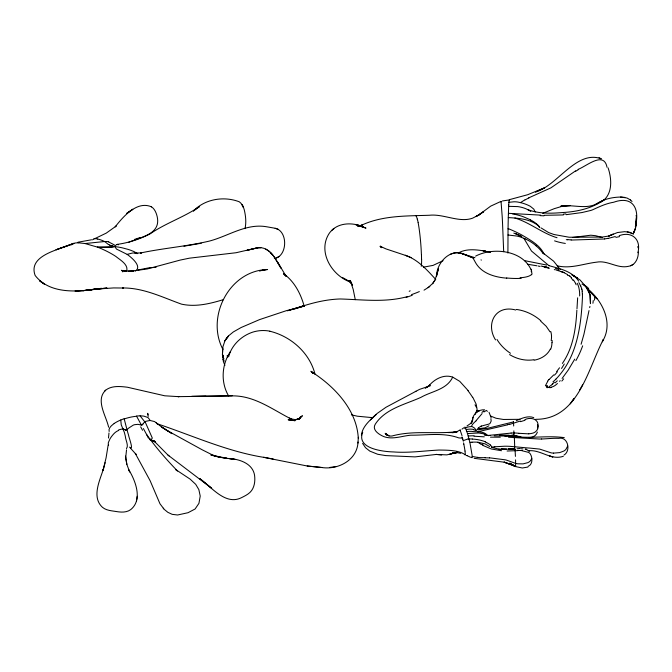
<?xml version="1.0" encoding="UTF-8"?>
<svg xmlns="http://www.w3.org/2000/svg" width="672" height="672" viewBox="0 0 672 672"><rect width="100%" height="100%" fill="white"/><g stroke="black" fill="none" stroke-linecap="round" stroke-linejoin="round"><path stroke-width="1.01" d="M541.64 439.001C547.327 438.799 553.006 438.102 558.701 438.346C568.159 436.296 571.049 451.038 564.001 455.045M362.712 432.289C356.042 448.661 382.88 451.634 393.54 451.937C408.752 453.113 423.856 450.82 439.001 450.047C447.51 450.156 459.068 450.064 465.293 454.852M522.043 450.736L528.503 452.357A5.166 3.839 27.7 0 1 530.334 453.978C532.585 457.598 532.862 464.57 528.184 466.318M514.987 449.921L515.012 449.106L515.432 456.38M475.818 430.416C474.566 425.048 467.552 428.795 475.448 421.369M508.04 229.572L507.906 253.05M508.049 229.127L508.082 227.102A64.201 1.394 89.9 0 1 508.284 217.585L508.385 214.376M524.899 419.656C531.04 416.539 540.397 419.412 537.474 427.896M566.177 214.679L581.86 212.57L590.94 210.42A28.132 22.697 -21 0 0 592.931 209.664C599.6 206.59 606.312 203.431 613.637 202.255C632.772 195.384 640.122 208.538 635.326 226.708M358.285 438.304C356.933 409.92 334.387 386.333 311.69 371.893L313.589 373.296L310.934 371.272L312.967 373.498M513.408 422.344L513.433 421.848L513.694 426.014M619.231 235.696C631.537 230.975 641.466 239.114 637.879 252.714M577.643 297.83L576.988 308.725M508.746 204.767L509.09 199.76M514.223 436.464C530.191 438.698 548.058 435.33 564.287 437.64M508.738 204.868L508.687 206.296A66.377 1.453 89.9 0 0 508.418 213.335L508.393 214.116M514.693 449.224L514.584 442.764M224.902 365.434L223.39 361.62L222.44 354.27L222.835 347.029L224.952 340.721L228.472 335.924L233.293 331.968L241.13 327.516L259.518 319.62L286.146 310.75L304.559 305.97L290.203 310.036M508.679 206.338L517.835 206.598A32.861 25.981 -18.8 0 1 527.806 209.639M500.968 201.919L501.035 201.365L502.186 216.418A88.343 1.663 88.2 0 1 502.496 222.214L503.681 251.689M108.2 444.772L106.084 457.825L103.034 470.484L103.572 468.476C100.019 480.144 91.266 497.011 102.455 507.31C106.31 510.569 111.628 510.745 116.374 511.552C121.162 512.35 126.554 512.652 130.679 509.636C143.01 499.783 135.408 480.724 128.881 469.904L129.679 471.996L126.857 464.402L125.488 456.229L126.857 464.402M321.552 467.485C337.991 470.123 357.286 460.16 358.016 442.042M357.949 443.083L358.361 437.27M108.973 432.995L108.494 438.026M552.082 342.686L552.166 340.477M633.217 233.957L635.443 228.48L636.476 216.947L636.09 215.443M477.103 409.475L476.154 404.149L472.744 397.228M504.882 436.103L513.92 435.12L509.426 435.691L513.895 435.742L513.895 432.785M636.476 216.947L635.426 228.572L636.275 223.448M576.862 310.111C575.87 328.658 573.182 347.802 562.372 363.443M638.358 252.076C638.442 258.35 635.233 265.566 628.236 266.372C617.266 268.758 607.656 260.089 596.686 262.156C583.632 263.659 570.368 269.119 557.197 265.784M125.706 457.582L126.521 449.862M513.87 435.758L509.183 435.49L513.895 435.742L513.803 435.103M222.768 347.92L222.457 355.018L222.886 356.026L222.44 354.27L223.768 359.041L222.44 354.27M244.986 228.69C246.431 222.482 245.717 215.998 244.28 209.857C243.424 206.783 241.979 203.692 239.291 201.802C224.053 195.905 204.884 198.895 193.376 211.084L199.618 206.48C184.145 217.19 165.782 223.045 150.192 233.814C139.81 239.148 128.629 242.836 117.054 244.406M136.483 500.833L137.248 496.272M460.152 430.206L462.008 435.59M527.932 467.048L522.295 467.998L515.617 466.586L515.626 463.142M589.932 306.44L589.68 307.591M473.029 417.337L472.416 420.193C472.668 414.044 478.64 409.315 484.613 409.802M454.054 253.008L457.523 252.622L463.764 254.05C450.097 248.119 436.556 262.878 436.582 276.091L438.413 268.8L435.145 279.838L432.558 283.685L435.145 279.838M472.576 419.429L471.526 422.831L472.408 420.739L470.971 423.234L466.964 425.981M589.008 310.582L583.926 334.303L581.095 344.257M361.402 435.053C362.519 426.3 370.02 420.26 376.001 414.574L370.465 419.866L377.026 413.549L385.988 407.266L419.479 389.399L430.542 385.661M103.034 470.484L105.118 462.672M228.656 356.714C231.664 345.005 241.592 335.723 252.941 332.077A42.983 38.052 69.2 0 1 269.858 331.162M567.647 446.124L565.925 449.375A10.114 7.098 -1.3 0 1 563.875 451.021L559.726 452.6L553.526 453.13M602.372 341.821L603.364 339.419C587.656 369.432 578.206 419.488 535.744 419.32M299.678 418.471L300.258 417.043L299.368 419.152L300.224 417.631M475.129 414.481L476.96 410.08M531.745 274.747L531.997 273.151L531.174 271.379M537.39 432.079C536.374 435.716 532.577 437.724 528.965 437.564M602.75 340.948C613.586 322.678 602.322 300.535 587.252 288.464M230.496 351.422C221.659 364.493 220.559 382.217 228.539 395.825M531.796 458.674L530.174 461.068A8.593 6.065 -3.4 0 1 527.831 462.655L523.06 463.873L518.23 463.814A16.716 10.34 -3.3 0 1 515.617 463.403L508.141 460.706A19.799 11.752 -1 0 0 505.453 459.85L489.56 457.825M470.912 423.402L472.819 419.79M574.736 359.15L568.159 370.154L562.078 378.479M579.625 390.02L582.582 384.905M547.772 381.242L545.412 385.762L547.344 385.972M468.174 390.617L459.74 381.335L452.693 377.126C446.788 389.76 431.785 391.096 420.89 397.37C404.998 404.544 385.535 408.626 375.329 424.099C371.54 429.946 379.243 434.675 383.855 436.607C392.641 439.874 401.94 435.918 410.836 435.196C426.77 435.313 443.436 432.314 458.741 437.884A10.97 8.988 -2.9 0 0 461.874 437.951L462.546 437.917L462.832 439.228M142.943 423.923L144.539 422.075A2.142 1.512 -33.9 0 1 144.976 421.806A5.275 3.713 -44.2 0 1 145.765 421.336L150.007 420.462L154.577 421.571L162.515 427.669L172.074 433.658L161.515 426.88L166.37 430.097L202.264 449.828L213.604 455.524L212.974 455.238L219.736 457.33L210.899 455.028L226.859 458.304L218.98 457.128L235.259 459.488L228.824 458.514C239.232 459.052 252.689 463.344 254.562 475.255C255.251 480.463 254.705 486.2 251.588 490.585C249.11 493.962 245.213 495.785 241.584 497.633C225.414 505.856 211.336 486.763 199.777 478.632L211.697 488.292L167.992 455.087L154.35 441.336L155.24 442.008L152.452 440.378L154.216 441.101L151.049 440.244L154.846 441.235M559.516 367.786L556.634 371.624M126.605 271.177C128.789 264.667 120.246 260.047 115.962 256.536A61.614 40.513 48.9 0 0 113.988 255.259A76.91 50.576 48.9 0 0 102.43 249.211L101.926 248.942A87.209 57.347 48.9 0 0 98.381 247.489L97.331 247.086L111.888 246.968L114.425 246.414L116.13 244.944A27.46 7.636 -78.7 0 1 116.827 244.507M92.534 239.862L94.046 238.879M571.402 402.251L574.199 398.353L570.234 403.847M299.317 418.816L301.014 416.699L298.721 418.975L302.417 415.724L299.04 418.547M71.568 244.894L72.946 243.751M476.137 420.596L482.101 413.574M546.907 386.425L546.672 387.568A3.814 3.469 49.6 0 0 547.84 387.61M428.812 385.946C434.372 379.126 443.839 373.968 452.693 377.126M548.957 379.646L553.77 374.875M560.204 380.646L559.541 381.36M556.105 378.916C577.063 357.218 581.154 325.92 582.448 297.1A55.978 21.092 -67.1 0 0 582.38 294.017M357.714 225.624L362.334 226.061L357.748 225.565L361.813 226.43L357.68 225.162L363.922 227.186C352.682 221.945 336.983 222.205 329.28 233.285C317.142 251.597 331.867 275.932 350.944 282.257L342.72 277.637M142.321 424.721L141.893 425.015A1.714 0.932 -53.9 0 1 141.397 425.065L137.97 424.334L134.644 424.679A10.298 7.249 -44.2 0 0 133.165 425.183L128.537 428.198A17.388 12.222 -44.2 0 0 126.907 429.786A1.478 0.731 -22.1 0 1 126.437 430.055L125.815 430.147M289.33 418.076L291.581 419.017L289.666 418.219C271.681 408.92 254.369 395.951 233.226 395.875L178.24 396.648L178.97 396.673L164.758 395.8L127.462 387.24C120.464 386.383 112.174 385.468 106.05 389.878C94.87 399.672 106.285 415.976 108.595 427.157M557.458 383.485L555.534 385.148A16.892 14.204 32.6 0 1 554.072 386.072A14.557 12.256 33.1 0 1 551.41 387.156M105.647 390.205L104.521 391.247M428.064 287.633L432.776 283.349M331.54 230.681L333.85 228.64L333.001 229.379M552.989 381.847L554.064 380.89A51.122 31.03 -17 0 0 556.139 378.924M478.153 428.064L480.656 426.367M274.344 258.552C287.742 256.326 288.179 230.849 275.033 228.245L266.708 226.783C246.137 223.087 228.186 236.275 209.051 241.164C186.446 246.431 163.229 248.17 140.532 252.983L141.548 252.949L134.719 252.974M483.907 411.978L486.427 410.424L487.402 411.356M463.697 427.829L461.975 429.156M488.914 425.804L485.159 427.82L479.178 428.618M425.275 388.349L429.803 384.947M114.206 423.494C111.779 425.326 108.184 427.972 109.15 431.458M601.406 201.86C612.914 194.863 611.898 179.029 608.093 167.849M429.794 286.516L424.032 290.161M259.728 271.236L260.442 270.766M299.124 418.48L295.655 419.698L291.438 418.958M575.677 170.806L550.847 187.891L528.696 197.879M524.765 199.92L520.514 202.616L521.01 202.751A42.479 33.692 -17.2 0 1 530.292 206.287L533.795 209.118L535.214 211.999M477.145 411.936L479.186 410.777M578.105 169.361C586.53 166.244 603.859 150.713 607.034 167.278M475.625 256.124C493.525 246.658 524.236 250.496 531.754 271.505M460.253 429.853L457.086 431.609L452.76 432.692L457.12 431.617C435.54 434.414 413.314 430.072 391.952 436.019C388.668 436.078 389.525 436.187 386.652 434.599L389.088 435.91M415.304 391.591L416.018 391.222M458.321 253.025C466.267 248.304 476.759 249.656 485.831 251.236L482.992 250.774L490.585 252.428M426.896 387.198L428.652 386.308M630.622 265.726L632.923 264.575M276.142 257.998L279.224 256.486M563.346 456.271C550.738 460.698 540.918 449.324 528.284 450.786M443.05 260.686L433.087 265.39L423.461 267.154M128.57 242.357C141.859 236.578 162.649 233.99 156.626 214.544C155.644 211.529 154.081 208.404 151.284 206.707M516.239 420.722C521.59 418.337 527.915 415.388 533.77 417.631M95.138 238.476L106.285 233.1L116.155 226.069L115.172 226.876C123.068 216.779 136.987 200.424 151.544 206.858M542.732 213.335L554.249 208.673L562.43 206.212L561.876 206.312L570.125 205.556L560.776 206.178C572.729 204.187 585.438 209.614 596.77 203.818M114.181 423.461A29.366 22.126 -33.4 0 1 120.767 420.008L124.135 418.681L127.546 431.81A89.872 17.296 80.7 0 1 128.604 435.313C128.604 436.716 134.417 451.853 129.553 447.115M501.035 201.365L490.703 206.128L478.808 214.939L483.647 211.697L475.944 216.594L479.077 214.822L472.601 218.173C459.119 223.045 443.68 213.671 429.366 215.258C406.468 216.056 382.444 215.376 361.242 225.355L362.477 225.061L357.596 226.036L360.721 225.851L357.806 225.616M464.604 428.434L464.839 427.09L465.923 427.736A12.55 9.349 -35.6 0 1 471.568 426.611M412.238 295.302L406.148 297.444M453.6 253.134L450.332 254.285M138.214 269.942L149.503 267.708L156.08 267.347M520.372 421.033L509.687 424.368M261.626 270.648L263.542 270.018L261.904 270.455M73.777 243.39L56.154 249.724L73.777 243.39C61.589 249.287 27.392 254.587 35.146 275.47C50.341 295.1 79.64 291.799 101.447 288.33L82.807 290.716L106.982 288.028L95.466 289.178L113.61 287.927L123.455 288.028L122.573 287.96C143.522 287.759 162.305 297.276 181.507 304.147C195.602 307.238 209.924 303.752 223.415 299.62M477.641 431.794L507.318 424.906M134.543 239.4L140.196 237.544M91.568 239.778L78.036 242.206M287.372 310.817L304.315 305.626L294.748 308.784C309.397 303.61 324.593 299.443 340.208 298.973C362.544 299.611 385.224 302.711 407.165 296.68M136.256 253.201L135.215 252.294A12.928 10.408 -1.8 0 0 133.484 251.362L130.158 250.068A84.857 68.3 -1.8 0 0 127.655 249.27L122.531 247.901A50.014 40.253 -1.8 0 0 114.895 246.641L116.466 249.068L127.151 254.377L132.174 253.1A26.678 15.464 -59.4 0 1 136.76 253.302M481.48 426.056L489.157 424.015A6.283 4.208 3.1 0 0 490.232 423.116L491.182 420.966L490.879 418.765M513.458 421.907L486.864 428.467L478.044 429.895M261.794 270.488L267.607 269.522C229.505 270.32 205.573 316.73 222.928 349.448M615.334 236.527L608.126 238.426M277.049 261.274L273.386 255.763L270.094 252.202L272.866 255.167C269.203 250.219 263.122 246.397 256.738 247.976L236.057 252.731L189.454 258.166L180.197 260.081L147.235 268.968L132.569 270.984L124.295 271.06L126 271.253L122.203 270.707L122.632 271.362M478.8 428.77L479.917 428.501M463.26 441.227L463.495 440.513A8.744 6.208 -12.1 0 0 464.579 440.168L467.09 439.253A7.165 4.838 -13.3 0 1 468.182 438.95M78.12 242.777L85.033 243.541L104.74 241.517L108.402 244.532M468.191 438.959L472.315 438.976M502.396 200.953L507.847 200.138M135.358 271.085C142.523 266.456 131.351 257.342 127.151 254.377M183.935 246.204L201.281 243.239M97.709 288.624L87.637 290.296L75.214 291.026L87.637 290.296L97.65 288.632M508.83 202.322L513.946 201.793A20.118 15.952 -17.2 0 1 517.524 202.003L520.573 202.633M466.158 429.828A34.742 4.2 83.8 0 1 466.796 431.525L467.452 433.541L478.8 432.986L483.218 433.726L486.73 435.17M572.41 237.502L590.806 235.208L595.694 235.712L602.532 237.594M533.929 359.722C525.529 361.141 516.743 359.024 509.552 354.564M329.876 467.418L336.168 466.544M549.192 387.593L549.41 387.568A19.202 15.053 23 0 0 549.856 387.509M264.205 269.867L265.398 269.741M517.037 448.787L519.868 448.484M604.682 238.988L571.166 240.055M630.462 199.945L626.951 197.996L620.609 197.047C611.906 197.232 603.179 199.198 595.963 204.28L603.91 199.97C591.469 208.715 576.778 211.789 561.8 212.596C550.57 213.553 538.978 213.738 528.251 209.79M563.422 214.939L544.219 215.317M467.452 433.541A46.385 5.603 83.8 0 1 467.662 434.213L469.854 442.327L472.03 442.176M494.718 446.771L504.605 446.225A41.908 24.872 -1 0 1 510.72 446.401L527.36 447.922A100.649 59.724 -1 0 0 529.511 448.064L539.666 449.089L551.116 452.844A12.121 7.594 -2.9 0 0 553.526 453.121M498.641 449.249L514.618 449.131L508.536 448.837L514.651 449.366L508.469 448.518L514.66 449.408M528.763 433.852L518.86 433.306M97.877 247.296C98.683 247.397 121.758 247.372 112.333 245.977M511.098 433.07L490.165 435.254A11.231 6.266 -1.3 0 0 488.368 435.708M117.289 244.356L118.255 244.885M256.738 247.976L260.87 247.741M132.569 270.984L133.77 270.925L128.243 271.169M508.418 213.318L540.616 215.124M205.96 396.211L191.638 396.404L232.184 395.783M520.019 419.32L503.37 419.462L496.003 418.244L490.594 416.018M518.053 450.61L507.1 451.013M500.304 437.186L490.476 437.17M149.562 439.354L151.729 439.102L152.292 438.01L145.572 422.839L140.07 415.842L136.475 416.002L141.397 425.057M485.108 457.708L479.774 457.615A20.143 10.122 4.7 0 1 477.33 457.321M494.147 435.842L514.231 436.195M474.046 436.22L484.285 436.834M508.502 437.245L539.314 439.018A37.246 19.085 8.4 0 0 541.632 438.976M632.503 233.612L629.924 232.327L624.649 231.672L617.442 232.546L608.681 236.057L602.33 237.048L569.15 237.241L553.955 234.503L548.621 232.571L541.086 227.934M508.284 217.577C518.238 218.198 528.965 218.837 537.239 224.918M514.273 436.22L520.876 436.548L514.256 436.153L514.559 442.117M373.01 417.707L357.311 416.195L351.364 414.842M620.609 197.047L624.817 197.4M150.259 440.353L153.056 440.605M507.94 234.998L516.894 236.048A31.895 22.31 42.8 0 1 520.162 236.905L525.076 238.804M150.671 440.395L152.72 440.588L152.048 440.504M524.605 260.635L546.655 265.045M501.547 450.727L491.35 448.997L482.42 445.217M506.772 278.149C494.684 277.267 481.06 273.336 475.079 261.786C474.726 260.778 471.845 257.351 474.415 257.594M472.03 442.21A29.702 23.881 3.4 0 1 477.918 442.226L484.932 443.806L489.686 446.502M525.176 449.148L526.655 449.299M520.75 448.694L522.95 448.921M307.188 465.973L321.947 467.519L307.541 466.066L263.668 457.304L273.235 459.043M567.706 239.82L566.286 239.644M527.881 264.281L536.92 265.793M457.523 252.622L463.495 253.915L473.298 258.031L462.773 253.94L474.953 257.695M515.76 310.01C495.432 304.416 485.352 324.005 495.541 339.914M477.313 457.372L472.298 456.439L469.955 442.756M460.74 453.314L456.767 452.6L452.113 453.373L456.792 452.575L452.122 453.457L456.842 452.357L446.888 454.877L436.111 454.457L415.036 456.884L385.694 455.591L377.698 454.272L369.827 451.114L365.543 447.737L362.62 443.394M512.257 213.839L515.928 214.578A54.138 42.815 16.7 0 1 523.496 216.812L530.594 219.904M264.894 457.531C227.522 451.693 192.839 435.7 157.198 423.772M516.415 309.439C525.462 310.657 534.005 314.748 540.859 320.729M541.145 266.062L547 267.38L542.867 266.406M85.033 243.541L97.297 247.078M538.146 266.036L540.019 266.414M627.245 231.764L632.444 233.587M543.774 266.616L548.772 267.691M545.042 267.464L546.277 267.733M126.454 448.627C128.932 445.788 125.496 439.925 125.32 436.246A56.885 10.945 80.7 0 0 124.362 432.432L121.237 424.813L120.758 419.983M474.163 458.321L504.361 462.21L510.964 464.545L504.076 462.101L515.592 466.57L510.107 464.033L515.525 466.032M517.23 436.12L513.828 435.372L517.003 436.195M547.504 268.002L549.293 268.397M269.858 331.229C291.001 336.328 309.918 353.052 315.101 374.548M492.719 447.661L500.657 449.534M476.482 410.533L478.808 411.096M554.291 269.564L555.324 269.825M136.769 253.285L137.794 253.663M556.324 270.077L562.934 272.168L567.714 274.646M548.747 265.583C559.507 268.682 572.174 271.009 578.684 281.156M560.96 271.639L564.295 272.58M557.029 237.728C542.086 233.234 529.872 222.516 514.886 218.03M355.572 224.624L366.005 228.127L356.916 224.969M467.082 455.666L466.385 455.414M111.149 245.666L109.687 245.162M275.142 228.295L278.502 229.463M467.032 455.641L470.618 457.288M521.102 235.906L515.962 233.906L521.9 236.746M513.803 233.117L516.466 234.1M411.314 257.687L405.283 255.284C417.875 259.535 427.022 269.926 435.742 279.451M599.029 157.735L601.314 158.819C576.324 149.495 557.105 186.194 535.399 192.016L544.547 187.816L527.621 194.737L509.132 199.727L509.258 200.617M406.409 255.713L385.946 248.892L380.234 246.271L381.721 247.699L380.596 246.498M525.706 449.165L529.595 451.189M485.226 441.941L486.604 442.604M388.391 435.548L385.199 433.339L386.644 435.17M515.592 466.57L509.72 463.126L515.617 466.586M573.241 275.461L580.012 279.938L586.505 287.33M481.312 444.528L477.91 442.285M265.7 249.052L269.119 251.286M542.942 252.907L553.669 261.215L560.238 269.472M125.236 429.862L123.9 429.223A1.831 0.916 -13.9 0 0 123.48 429.19M350.129 281.795L348.575 280.669L351.548 283.248M286.448 276.016L283.458 273.647C294.067 281.106 300.434 293.093 303.937 305.323M167.992 455.087L169.084 455.952M569.713 276.108L571.46 277.637M540.8 321.25L546.202 326.29L550.015 331.808M583.607 284.76L584.144 285.239M156.248 422.654L157.626 424.376M548.957 265.667L531.485 251.034L523.832 238.258M584.413 285.482L585.421 286.49M122.548 271.009L121.548 270.262L123.152 270.875L122.203 270.707L122.766 271.883L122.581 271.236M284.962 274.823L286.356 276.167L284.046 273.882L285.709 275.73M630.521 199.996L632.016 201.491M385.938 434.036L385.577 433.675L386.274 434.423L385.392 433.406M465.133 454.944L465.1 454.894A26.006 2.495 84.9 0 1 464.94 454.633M114.458 244.969L108.914 242.063A8.358 6.191 -36.7 0 0 108.612 241.92M130.292 447.947L136.189 454.499L135.316 453.482L150.125 480.724L159.978 503.773L164.161 509.3L167.824 512.316L172.175 514.34L177.576 514.996L188.051 512.711L195.098 508.99L198.937 503.353L200.222 496.07L198.845 489.577L195.72 484.352L190.134 479.136L175.837 469.661L177.458 470.954C166.345 459.497 155.753 447.342 146.521 434.356L143.396 428.576M585.665 286.751L586.127 287.28M350.935 282.652L349.776 281.266L352.514 285.306L350.204 280.442L353.195 289.397L355.278 299.67M558.583 269.884L558.944 270.337M586.354 287.557L589.831 294.395L590.461 303.66L590.293 295.184L588.042 289.321M539.179 226.573L539.776 227.354M573.485 279.913L575.476 283.206M163.271 508.2L163.691 508.771M489.04 412.306L491.182 417.791M273.865 256.444L280.913 268.111L277.696 262.231M286.062 276.184L277.981 262.752M487.2 435.12C483.386 430.76 476.507 432.23 471.366 431.357A26.779 21.428 -11.5 0 0 466.796 431.525M471.5 457.178L472.114 457.699L472.298 456.439M146.521 434.356L148.436 438.203M465.486 427.837L465.545 427.955A4.99 0.605 83.8 0 1 465.763 428.602L465.872 429.022A4.402 0.529 83.8 0 0 466.049 429.568L466.082 429.643A17.161 12.844 -35.4 0 1 473.6 429.458M575.543 283.357L576.156 284.777M580.709 285.718L581.784 289.17M544.102 254.15C539.96 245.095 530.41 240.114 522.245 235.234A106.134 71.098 47.2 0 0 508.057 228.564M149.797 419.773L147.907 417.497L143.867 416.128A26.981 19.925 -32 0 0 140.045 415.901M108.587 445.267L108.284 443.663A6.653 4.679 -44.2 0 1 108.402 442.462L110.032 438.782A22.798 16.027 -44.2 0 1 113.912 433.692A10.072 7.09 -44.2 0 1 118.558 430.466M637.762 246.582L638.14 247.909M417.388 219.097L418.093 222.247M148.025 414.859L147.672 413.314L148.201 416.422M537.676 424.57C539.507 429.047 535.508 433.121 531.199 433.49A13.373 7.552 -0.2 0 1 528.746 433.793M462.907 439.564L463.126 440.597M531.292 269.22L531.485 270.194M463.588 442.89L463.84 444.167M465.016 451.114L465.326 454.28M582.128 291.144L582.389 294M515.55 459.875L515.617 462.647M513.853 430.861L513.887 432.382M421.47 254.797L421.546 259.106M140.666 426.863A70.022 28.342 71 0 1 142.54 430.265M118.541 429.988A20.546 14.574 -44.6 0 1 123.556 428.87M142.976 424.074A3.049 1.394 -49 0 1 142.414 424.805M124.177 418.967A45.15 33.676 -32.8 0 1 136.433 416.27M125.706 430.248A4.242 2.31 -29.5 0 1 125.219 429.929M531.317 274.646A38.909 10.046 11.3 0 1 520.078 277.754M521.195 278.309A37.54 8.467 10.4 0 1 506.579 277.99M481.404 260.089A28.997 1.68 22.9 0 1 481.009 259.896M551.939 342.67A30.072 22.672 12.4 0 1 550.704 349.196M550.309 349.079A26.989 20.866 13.9 0 1 534.139 360.217M550.805 331.565A35.818 25.721 -18.3 0 1 551.2 340.528M510.468 353.27A36.221 28.014 29.7 0 1 496.994 339.469M593.25 300.518A60.656 18.707 -59.9 0 1 592.931 303.265M594.854 297.251A74.508 11.642 -69.4 0 1 594.434 300.115M582.674 345.803A127.831 81.673 72.8 0 1 575.887 360.612M563.657 378.823A80.01 49.459 -12.4 0 1 561.826 381.066M557.281 380.814A57.296 32.038 -18.2 0 1 555.19 382.796M551.51 387.358A16.523 13.667 29.7 0 1 549.94 387.719M549.108 387.316A14.213 11.886 30.3 0 1 547.898 387.391M546.832 386.35A7.955 7.148 -85.5 0 1 547.277 385.888M552.796 383.981A18.144 8.711 -23.2 0 1 549.1 386.677M578.878 282.643A69.359 28.694 -63.9 0 1 580.541 285.961M581.876 289.052A44.15 18.396 -63.1 0 1 582.238 291.018M554.358 382.284A29.341 16.817 -18.9 0 1 552.174 384.14M581.977 284.088A83.546 38.018 -52.1 0 1 588.68 288.557M615.88 237.401A34.751 16.372 -7.5 0 1 619.567 236.636M608.084 238.316A24.738 18.539 -1 0 1 604.657 238.871M571.158 239.854A30.769 19.799 4.8 0 1 567.731 239.618M565.328 243.44A40.715 24.772 5.1 0 1 554.568 240.87M537.407 224.809A19.807 15.7 15.7 0 1 539.616 227.514M536.038 245.843A23.999 16.783 42.8 0 1 543.144 253.621M525.076 238.829A35.33 24.713 42.8 0 1 536.105 245.75M575.761 171.226A52.156 25.393 -38.4 0 1 578.155 169.798M525.076 199.928A46.267 12.432 -12.5 0 1 529.007 197.904M530.544 219.988A24.503 19.379 16.7 0 1 539.288 226.514M565.883 213.898A53.844 13.205 -4.8 0 1 563.287 214.141M544.001 215.821A46.318 8.635 1.8 0 1 540.179 215.62M527.764 209.698A25.15 19.883 -18.8 0 1 530.762 211.42M415.422 215.695A26.174 2.47 84.6 0 1 417.404 219.685M421.621 259.216A26.174 2.47 84.6 0 1 421.26 266.297M418.093 222.424A26.166 2.495 85 0 1 421.394 254.52M476.448 430.357A18.757 10.458 -4.7 0 1 478.556 428.207M480.631 426.342A6.166 3.688 3.6 0 1 481.463 426.031M476.196 420.781A14.465 7.795 -71.8 0 1 475.49 421.562M481.933 412.457A28.174 14.498 -60.3 0 1 483.857 410.861M473.458 429.727A15.397 11.416 -34.3 0 1 475.642 430.45M507.343 424.712A64.142 22.999 -15.6 0 0 508.914 424.36A48.829 18.043 -15.7 0 0 509.687 424.259M511.098 433.07A23.302 13.826 -1 0 1 513.904 432.978M513.904 432.961A27.51 16.321 -1 0 1 518.851 433.314M468.258 436.002A58.985 52.811 0.7 0 1 474.054 435.8M490.484 435.456A122.094 112.963 13.6 0 1 484.378 435.112M499.649 435.145A64.705 14.725 0.5 0 1 509.166 435.221M494.735 446.838A44.285 22.856 -1.5 0 0 491.644 447.14A2.386 1.898 12.2 0 0 491.509 446.519L491.039 445.729A6.779 5.41 12.2 0 0 490.468 445.133M491.736 447.098A3.73 2.974 12.2 0 1 491.61 447.51M472.324 439.085A31.71 25.276 12.2 0 1 485.318 441.748M486.578 442.638A16.472 13.129 12.2 0 1 490.543 445.074M485.134 457.808A31.718 11.138 2.4 0 1 489.552 457.926M483.076 444.805A38.228 22.243 9.5 0 1 481.975 444.142M506.512 449.047A43.453 26.275 13.5 0 1 501.329 448.694M520.615 421.663A36.229 21.277 -18 0 1 525 420.319M518.045 450.475A55.222 51.744 62.1 0 1 522.052 450.576M467.972 390.726A19.698 4.368 52 0 1 472.374 397.043M476.616 407.602A25.654 3.36 71.4 0 1 475.02 404.788M462.034 436.909A89.989 8.82 85 0 1 462.479 438.883M463.84 444.276A33.155 3.184 84.9 0 1 465.016 451.004M136.416 253.126A2.705 2.176 -1.8 0 1 136.66 253.621M227.682 357.412A24.931 20.513 10.6 0 1 227.153 355.53M72.895 243.667A21.151 13.91 48.9 0 1 78.154 242.869M112.501 245.834A13.784 5.813 2.6 0 1 111.342 245.532M109.822 245.062A10.609 5.821 -3.9 0 1 108.536 244.457M104.731 241.576A13.054 9.66 -36.7 0 1 108.679 241.811M97.684 239.047A39.942 22.243 59 0 1 104.748 241.643M94.013 238.812A19.992 11.164 59.1 0 1 97.667 239.014M419.345 291.589A31.458 7.006 -17.9 0 1 411.516 294.63M410.18 290.833A33.004 2.041 -25.1 0 1 409.214 291.295M555.374 268.556A104.866 10.962 5.8 0 1 558.566 269.38M567.42 275.184A140.305 56.969 -58.5 0 1 569.797 275.957M571.2 277.99A101.094 43.361 -57.3 0 1 573.048 280.484M577.198 283.29A52.786 22.403 -61.8 0 1 579.684 295.949M564.253 363.997A143.858 103.48 0.4 0 1 561.548 368.474M557.348 371.801A58.38 37.943 -12 0 1 554.518 375.136M547.663 381.125A16.724 13.482 -89.2 0 1 548.873 379.537M635.401 228.581L633.125 233.881L635.401 228.581M226.447 338.47L224.91 340.855L228.388 336.126L226.447 338.47M132.72 209.311L126.605 213.486L132.72 209.311M299.309 418.379L297.578 419.311L299.309 418.379M613.158 234.15L608.756 236.065L613.158 234.184M452.155 453.55L449.644 454.339L456.859 452.239L452.138 453.55M256.897 247.96L247.288 250.244L256.897 247.96M297.629 419.252L295.705 419.689L297.654 419.261M456.826 452.458L452.13 453.516L456.826 452.458M457.17 431.726L452.777 432.541L457.17 431.726M452.836 432.541L448.199 432.533L452.836 432.541M441.655 454.742L436.052 454.44L441.605 454.768M295.008 420.689L288.271 419.798L295.008 420.689M552.754 456.91L549.772 456.103L552.754 456.91M573.712 275.873L571.956 274.806L577.517 278.216L573.712 275.873M41.194 281.896L39.53 280.736L44.436 284.164L41.194 281.896M381.864 247.498L380.234 246.271L381.864 247.498M592.553 294.193L587.009 288.414L596.912 298.822L592.553 294.193M243.44 207.421L242.071 204.725L243.44 207.421M223.986 361.057L223.104 359.344L223.986 361.133"/></g></svg>
